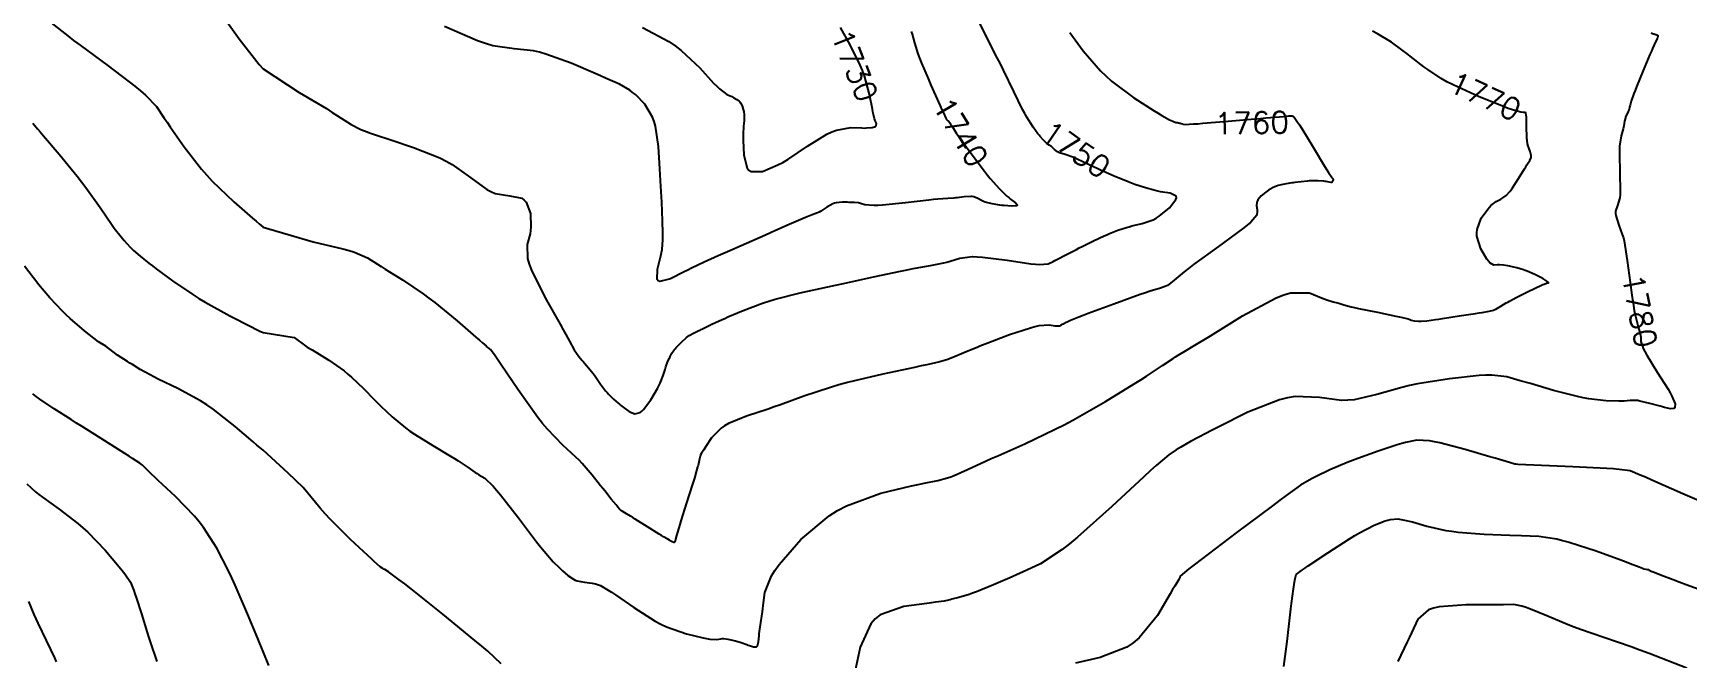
# Model space of a CAD drawing. Header units: metres. Extents: x 837477 to 838477, y 1189014 to 1191014.
# Drawn here: x 837959.8 to 838249.4, y 1189945.3 to 1190054.8 of the extents above; entities that cross this region are included whole.
import ezdxf

# ---------------------------------------------------------------- set-up
doc = ezdxf.new("R2010")
doc.units = ezdxf.units.M
doc.header["$LTSCALE"] = 0.3
doc.layers.add('COTAS 10', color=1, linetype='Continuous')
doc.styles.get("Standard").update_dxf_attribs({"font": 'simplex.shx'})

msp = doc.modelspace()

# ---------------------------------------------------------------- linework, layer by layer
at = {"layer": 'COTAS 10'}
for points, elevation in [([(837992.585, 1190058.308), (837995.826, 1190053.798), (837999.302, 1190049.31), (838000, 1190048.56), (838006.337, 1190044.437), (838011.11, 1190041.643), (838012.118, 1190040.937), (838013.023, 1190040.32), (838015.432, 1190038.824), (838017.008, 1190038.029), (838017.388, 1190037.854), (838017.744, 1190037.698), (838018.824, 1190037.295), (838020.538, 1190036.748), (838021.293, 1190036.5), (838022.17, 1190036.211), (838026.35, 1190034.821), (838030.909, 1190032.99), (838032.025, 1190032.422), (838033.077, 1190031.829), (838036.35, 1190029.47), (838039.141, 1190027.45), (838039.891, 1190027.071), (838040.63, 1190026.769), (838043.213, 1190026.333), (838045.291, 1190025.898), (838045.712, 1190025.599), (838046.065, 1190025.222), (838046.784, 1190023.213), (838046.87, 1190020.854), (838046.825, 1190020.256), (838046.751, 1190019.682), (838046.232, 1190017.811), (838046.276, 1190015.34), (838046.555, 1190014.389), (838046.951, 1190013.321), (838049.349, 1190008.498), (838051.974, 1190003.839), (838052.514, 1190002.874), (838052.973, 1190002.05), (838053.955, 1190000.249), (838054.095, 1190000), (838054.431, 1189999.404), (838054.57, 1189999.182), (838054.714, 1189998.966), (838055.26, 1189998.233), (838055.869, 1189997.497), (838056.052, 1189997.279), (838056.241, 1189997.056), (838056.975, 1189996.202), (838057.769, 1189995.227), (838057.996, 1189994.929), (838058.225, 1189994.617), (838059.08, 1189993.389), (838059.956, 1189992.189), (838060.199, 1189991.895), (838060.442, 1189991.618), (838061.322, 1189990.756), (838062.15, 1189990.051), (838062.36, 1189989.874), (838062.563, 1189989.704), (838063.227, 1189989.151), (838063.881, 1189988.697), (838064.077, 1189988.588), (838064.28, 1189988.488), (838065.067, 1189988.186), (838066, 1189988.409), (838066.295, 1189988.639), (838066.605, 1189988.943), (838067.859, 1189990.645), (838069.017, 1189992.618), (838069.266, 1189993.092), (838069.486, 1189993.533), (838070.023, 1189994.866), (838070.348, 1189995.911), (838070.434, 1189996.172), (838070.518, 1189996.42), (838070.806, 1189997.214), (838071.086, 1189997.885), (838071.165, 1189998.057), (838071.245, 1189998.222), (838071.537, 1189998.767), (838071.965, 1189999.364), (838072.13, 1189999.562), (838072.316, 1189999.774), (838072.53, 1190000), (838073.155, 1190000.659), (838074.098, 1190001.517), (838074.35, 1190001.712), (838074.597, 1190001.889), (838075.453, 1190002.374), (838076.265, 1190002.741), (838076.484, 1190002.843), (838076.701, 1190002.946), (838077.465, 1190003.321), (838078.188, 1190003.681), (838078.379, 1190003.774), (838078.566, 1190003.865), (838079.21, 1190004.173), (838080.32, 1190004.671), (838080.802, 1190004.882), (838081.358, 1190005.125), (838083.996, 1190006.268), (838087.433, 1190007.559), (838088.494, 1190007.895), (838089.602, 1190008.223), (838093.996, 1190009.329), (838098.821, 1190010.398), (838100.201, 1190010.701), (838101.599, 1190011.007), (838106.807, 1190012.14), (838111.584, 1190013.152), (838112.71, 1190013.381), (838113.752, 1190013.589), (838116.807, 1190014.157), (838119.115, 1190014.608), (838119.687, 1190014.742), (838120.229, 1190014.88), (838121.94, 1190015.41), (838124.135, 1190015.693), (838124.981, 1190015.675), (838125.931, 1190015.616), (838130.223, 1190015.053), (838134.345, 1190014.447), (838135.187, 1190014.36), (838135.9, 1190014.309), (838137.394, 1190014.415), (838138.266, 1190014.866), (838138.587, 1190015.031), (838138.941, 1190015.214), (838140.506, 1190016.021), (838142.332, 1190016.953), (838142.851, 1190017.214), (838143.376, 1190017.476), (838145.321, 1190018.437), (838147.186, 1190019.316), (838147.66, 1190019.527), (838148.117, 1190019.724), (838149.615, 1190020.321), (838151.106, 1190020.806), (838151.557, 1190020.934), (838152.026, 1190021.059), (838153.859, 1190021.485), (838155.775, 1190022.158), (838156.297, 1190022.438), (838156.814, 1190022.759), (838158.648, 1190024.255), (838159.769, 1190025.715), (838159.836, 1190026.011), (838159.798, 1190026.262), (838158.782, 1190026.78), (838157.081, 1190027.053), (838156.611, 1190027.149), (838156.141, 1190027.253), (838154.447, 1190027.706), (838152.578, 1190028.335), (838151.997, 1190028.551), (838151.39, 1190028.785), (838148.97, 1190029.782), (838146.583, 1190030.831), (838145.997, 1190031.098), (838145.443, 1190031.354), (838143.71, 1190032.195), (838142.271, 1190032.876), (838141.902, 1190033.031), (838141.546, 1190033.172), (838140.364, 1190033.563), (838139.414, 1190033.874), (838139.204, 1190033.966), (838139.016, 1190034.06), (838138.529, 1190034.418), (838138.181, 1190034.767), (838138.081, 1190034.856), (838137.979, 1190034.94), (838137.598, 1190035.216), (838137.196, 1190035.507), (838137.081, 1190035.601), (838136.964, 1190035.702), (838136.528, 1190036.114), (838135.985, 1190036.73), (838135.8, 1190036.959), (838135.601, 1190037.214), (838134.757, 1190038.345), (838133.668, 1190040.094), (838133.373, 1190040.631), (838133.314, 1190040.738), (838132.937, 1190041.452), (838131.387, 1190044.609), (838129.585, 1190048.339), (838129.05, 1190049.414), (838128.499, 1190050.507), (838126.378, 1190054.609), (838124.318, 1190058.796)], 1750), ([(837962.892, 1190056.629), (837965.803, 1190054.32), (837966.837, 1190053.532), (837967.971, 1190052.68), (837972.892, 1190049.065), (837977.571, 1190045.521), (837978.554, 1190044.712), (837979.4, 1190043.979), (837981.323, 1190041.957), (837982.702, 1190039.94), (837983.205, 1190039.21), (837983.761, 1190038.406), (837986.207, 1190034.884), (837989.235, 1190030.974), (837990.157, 1190029.926), (837991.116, 1190028.892), (837994.884, 1190025.281), (837998.147, 1190022.435), (837998.787, 1190021.882), (837999.313, 1190021.433), (838000, 1190020.874), (838008.79, 1190018.3), (838013.969, 1190017.056), (838015.072, 1190016.743), (838016.031, 1190016.444), (838018.3, 1190015.474), (838020.05, 1190014.345), (838020.682, 1190013.944), (838021.379, 1190013.506), (838024.429, 1190011.604), (838028.004, 1190009.195), (838029.032, 1190008.437), (838030.075, 1190007.64), (838033.981, 1190004.429), (838037.244, 1190001.607), (838037.882, 1190001.053), (838038.405, 1190000.599), (838039.091, 1190000)], 1760), ([(838113.409, 1190055.071), (838113.587, 1190054.615), (838114.013, 1190053.132), (838114.611, 1190051.166), (838114.898, 1190050.406), (838115.236, 1190049.553), (838116.384, 1190046.88), (838116.894, 1190045.691), (838118.505, 1190042.085), (838118.814, 1190041.393), (838119.063, 1190040.834), (838119.467, 1190039.923), (838119.487, 1190039.876), (838119.494, 1190039.861), (838119.502, 1190039.847), (838119.535, 1190039.789), (838119.584, 1190039.724), (838119.601, 1190039.705), (838119.621, 1190039.685), (838119.704, 1190039.607), (838119.805, 1190039.515), (838119.836, 1190039.487), (838119.868, 1190039.456), (838119.992, 1190039.335), (838120.17, 1190039.109), (838120.235, 1190039.013), (838120.308, 1190038.903), (838120.632, 1190038.383), (838121.385, 1190037.26), (838121.73, 1190036.77), (838122.133, 1190036.201), (838124.079, 1190033.498), (838126.233, 1190030.633), (838126.768, 1190029.962), (838127.275, 1190029.344), (838128.881, 1190027.553), (838130.18, 1190026.296), (838130.493, 1190026.015), (838130.785, 1190025.762), (838131.673, 1190025.088), (838132.029, 1190024.707), (838131.986, 1190024.638), (838131.883, 1190024.586), (838130.998, 1190024.532), (838129.698, 1190024.625), (838129.332, 1190024.666), (838128.964, 1190024.713), (838127.612, 1190024.936), (838126.395, 1190025.237), (838126.111, 1190025.333), (838125.85, 1190025.434), (838125.101, 1190025.848), (838124.371, 1190026.168), (838124.123, 1190026.212), (838123.855, 1190026.235), (838122.718, 1190026.156), (838121.505, 1190025.988), (838121.189, 1190025.955), (838120.88, 1190025.929), (838119.836, 1190025.884), (838118.1, 1190025.765), (838117.356, 1190025.691), (838116.498, 1190025.6), (838112.446, 1190025.126), (838108.437, 1190024.712), (838107.605, 1190024.659), (838106.895, 1190024.633), (838105.334, 1190024.761), (838104.585, 1190025.006), (838104.386, 1190025.053), (838104.19, 1190025.092), (838103.511, 1190025.159), (838102.779, 1190025.178), (838102.549, 1190025.186), (838102.307, 1190025.196), (838101.337, 1190025.242), (838100.286, 1190025.134), (838099.994, 1190025.047), (838099.701, 1190024.935), (838098.638, 1190024.324), (838097.604, 1190023.648), (838097.329, 1190023.495), (838097.059, 1190023.357), (838096.126, 1190022.981), (838094.961, 1190022.556), (838094.545, 1190022.386), (838094.089, 1190022.194), (838092.102, 1190021.313), (838089.585, 1190020.181), (838088.794, 1190019.83), (838087.961, 1190019.464), (838084.614, 1190018.009), (838081.281, 1190016.555), (838080.458, 1190016.189), (838079.677, 1190015.839), (838077.216, 1190014.71), (838074.98, 1190013.644), (838074.342, 1190013.334), (838073.695, 1190013.017), (838071.288, 1190011.819), (838069.448, 1190011.323), (838069.158, 1190011.449), (838068.964, 1190011.688), (838069.054, 1190013.503), (838069.629, 1190015.848), (838069.739, 1190016.421), (838069.828, 1190016.962), (838069.974, 1190018.642), (838069.946, 1190020.543), (838069.926, 1190021.222), (838069.9, 1190021.969), (838069.762, 1190025.22), (838069.573, 1190028.956), (838069.514, 1190030.008), (838069.453, 1190031.068), (838069.212, 1190034.963), (838068.688, 1190038.5), (838068.449, 1190039.336), (838068.17, 1190040.109), (838066.822, 1190042.381), (838065.159, 1190044.048), (838064.681, 1190044.441), (838064.196, 1190044.803), (838062.381, 1190045.86), (838059.952, 1190046.948), (838059.08, 1190047.33), (838058.121, 1190047.746), (838053.938, 1190049.541), (838049.516, 1190051.156), (838048.407, 1190051.459), (838047.348, 1190051.7), (838043.938, 1190052.049), (838040.193, 1190052.618), (838038.922, 1190052.997), (838037.55, 1190053.472), (838031.749, 1190055.987)], 1740), ([(838066.429, 1190055.826), (838071.026, 1190053.324), (838072.144, 1190052.569), (838073.194, 1190051.786), (838076.429, 1190048.733), (838078.859, 1190046.053), (838079.402, 1190045.507), (838079.889, 1190045.044), (838081.179, 1190044.079), (838082.011, 1190043.695), (838082.208, 1190043.599), (838082.392, 1190043.508), (838082.936, 1190043.217), (838083.349, 1190042.884), (838083.45, 1190042.766), (838083.544, 1190042.636), (838083.835, 1190042.076), (838084.043, 1190041.453), (838084.086, 1190041.285), (838084.122, 1190041.118), (838084.196, 1190040.529), (838084.199, 1190039.87), (838084.189, 1190039.66), (838084.174, 1190039.437), (838084.084, 1190038.529), (838084.016, 1190037.15), (838084.016, 1190036.63), (838084.023, 1190036.049), (838084.114, 1190033.454), (838084.707, 1190031.202), (838085.031, 1190030.837), (838085.425, 1190030.585), (838087.422, 1190030.61), (838090.116, 1190031.745), (838090.948, 1190032.192), (838091.818, 1190032.697), (838095.274, 1190035.002), (838098.688, 1190037.136), (838099.531, 1190037.533), (838100.331, 1190037.846), (838102.852, 1190038.278), (838104.788, 1190038.208), (838105.22, 1190038.205), (838105.605, 1190038.21), (838106.62, 1190038.286), (838107.168, 1190038.467), (838107.259, 1190038.538), (838107.325, 1190038.618), (838107.343, 1190038.983), (838107.202, 1190039.367), (838107.166, 1190039.459), (838107.132, 1190039.545), (838107.023, 1190039.806), (838106.827, 1190040.598), (838106.738, 1190041.019), (838106.634, 1190041.528), (838106.135, 1190044.094), (838105.255, 1190047.337), (838104.911, 1190048.272), (838104.524, 1190049.223), (838102.764, 1190052.792), (838101.083, 1190055.826)], 1730), ([(837959.71, 1190039.048), (837960.551, 1190038.04), (837961, 1190037.507), (837961.544, 1190036.865), (837964.291, 1190033.629), (837967.436, 1190029.793), (837968.231, 1190028.771), (837968.992, 1190027.768), (837971.467, 1190024.291), (837973.484, 1190021.357), (837973.958, 1190020.695), (837974.395, 1190020.099), (837975.664, 1190018.489), (837976.723, 1190017.35), (837977.027, 1190017.05), (837977.335, 1190016.757), (837978.489, 1190015.756), (837980.081, 1190014.512), (837980.666, 1190014.067), (837981.314, 1190013.577), (837984.176, 1190011.443), (837987.699, 1190009.032), (837988.764, 1190008.368), (837989.867, 1190007.706), (837994.176, 1190005.327), (837997.977, 1190003.379), (837998.761, 1190002.989), (837999.428, 1190002.662), (838000, 1190002.407), (838005.45, 1190001.552), (838007.512, 1190000), (838007.745, 1189999.87), (838008.565, 1189999.397), (838011.487, 1189997.589), (838014.181, 1189995.676), (838014.858, 1189995.138), (838015.504, 1189994.597), (838017.589, 1189992.609), (838019.507, 1189990.622), (838020.049, 1189990.08), (838020.595, 1189989.541), (838022.606, 1189987.627), (838024.939, 1189985.706), (838025.688, 1189985.164), (838026.482, 1189984.617), (838029.724, 1189982.606), (838032.821, 1189980.778), (838033.524, 1189980.348), (838034.16, 1189979.949), (838035.902, 1189978.784), (838037.138, 1189977.915), (838037.456, 1189977.704), (838037.763, 1189977.505), (838038.784, 1189976.895), (838040.269, 1189975.508), (838040.868, 1189974.82), (838041.549, 1189974.001), (838044.687, 1189969.945), (838047.858, 1189965.773), (838048.559, 1189964.881), (838049.183, 1189964.103), (838050.8, 1189962.244), (838051.867, 1189961.198), (838052.145, 1189960.932), (838052.416, 1189960.677), (838053.33, 1189959.844), (838054.307, 1189959.206), (838054.617, 1189959.073), (838054.945, 1189958.96), (838056.272, 1189958.712), (838057.574, 1189958.547), (838057.886, 1189958.487), (838058.177, 1189958.421), (838059.055, 1189958.128), (838060.398, 1189957.331), (838060.983, 1189956.946), (838061.66, 1189956.491), (838064.877, 1189954.256), (838068.619, 1189951.906), (838069.627, 1189951.379), (838070.624, 1189950.905), (838074.125, 1189949.638), (838077.018, 1189948.935), (838077.632, 1189948.815), (838078.164, 1189948.729), (838079.41, 1189948.69), (838080.139, 1189948.805), (838080.345, 1189948.815), (838080.554, 1189948.817), (838081.323, 1189948.747), (838082.16, 1189948.571), (838082.411, 1189948.506), (838082.671, 1189948.435), (838083.681, 1189948.116), (838084.658, 1189947.781), (838084.897, 1189947.697), (838085.123, 1189947.619), (838085.826, 1189947.37), (838086.332, 1189947.369), (838086.434, 1189947.447), (838086.52, 1189947.558), (838086.691, 1189948.242), (838086.795, 1189949.31), (838086.839, 1189949.663), (838086.889, 1189950.042), (838087.122, 1189951.617), (838087.397, 1189953.488), (838087.474, 1189954.052), (838087.55, 1189954.637), (838087.826, 1189956.918), (838088.955, 1189959.803), (838089.569, 1189960.769), (838090.314, 1189961.806), (838094.09, 1189966.156), (838099.055, 1189970.333), (838100.549, 1189971.261), (838102.095, 1189972.091), (838108.107, 1189974.263), (838113.503, 1189975.54), (838114.66, 1189975.805), (838115.672, 1189976.032), (838118.107, 1189976.53), (838119.805, 1189976.971), (838120.352, 1189977.161), (838120.932, 1189977.381), (838123.301, 1189978.423), (838126.408, 1189979.866), (838127.452, 1189980.339), (838128.576, 1189980.844), (838133.301, 1189982.932), (838138.656, 1189985.465), (838140.177, 1189986.25), (838141.715, 1189987.071), (838147.407, 1189990.339), (838152.47, 1189993.433), (838153.611, 1189994.144), (838154.639, 1189994.791), (838157.407, 1189996.605), (838159.258, 1189997.856), (838159.707, 1189998.149), (838160.129, 1189998.418), (838161.422, 1189999.198), (838162.761, 1190000), (838163.633, 1190000.522), (838164.634, 1190001.134), (838165.802, 1190001.853), (838171.422, 1190005.339), (838177.303, 1190008.497), (838178.635, 1190009.009), (838179.839, 1190009.365), (838183.119, 1190009.344), (838185.244, 1190008.468), (838185.72, 1190008.285), (838186.147, 1190008.128), (838187.284, 1190007.777), (838188.067, 1190007.583), (838188.271, 1190007.526), (838188.469, 1190007.468), (838189.139, 1190007.242), (838190.426, 1190006.9), (838191.013, 1190006.767), (838191.701, 1190006.617), (838195.018, 1190005.941), (838198.255, 1190005.287), (838198.893, 1190005.151), (838199.418, 1190005.036), (838200.379, 1190004.784), (838200.687, 1190004.661), (838200.8, 1190004.627), (838200.926, 1190004.593), (838201.48, 1190004.468), (838202.202, 1190004.393), (838202.433, 1190004.39), (838202.678, 1190004.394), (838203.676, 1190004.473), (838205.208, 1190004.68), (838205.79, 1190004.764), (838206.441, 1190004.86), (838209.36, 1190005.307), (838212.208, 1190005.751), (838212.813, 1190005.845), (838213.339, 1190005.927), (838214.578, 1190006.122), (838215.328, 1190006.326), (838215.546, 1190006.413), (838215.768, 1190006.515), (838216.607, 1190006.995), (838217.549, 1190007.575), (838217.835, 1190007.74), (838218.134, 1190007.906), (838219.304, 1190008.521), (838220.571, 1190009.155), (838220.93, 1190009.332), (838221.292, 1190009.511), (838222.63, 1190010.164), (838223.76, 1190010.701), (838223.991, 1190010.807), (838224.186, 1190010.893), (838224.597, 1190011.049), (838224.759, 1190011.077), (838224.798, 1190011.083), (838224.834, 1190011.089), (838224.943, 1190011.105), (838224.959, 1190011.159), (838224.937, 1190011.19), (838224.903, 1190011.227), (838224.682, 1190011.418), (838224.177, 1190011.733), (838223.963, 1190011.849), (838223.718, 1190011.977), (838222.563, 1190012.544), (838221.249, 1190013.12), (838220.903, 1190013.254), (838220.565, 1190013.377), (838219.408, 1190013.729), (838218.378, 1190013.969), (838218.12, 1190014.021), (838217.874, 1190014.067), (838217.084, 1190014.185), (838216.391, 1190014.237), (838216.206, 1190014.243), (838216.025, 1190014.245), (838215.397, 1190014.221), (838214.682, 1190014.629), (838214.446, 1190014.904), (838214.193, 1190015.249), (838213.142, 1190017.079), (838212.446, 1190019.288), (838212.417, 1190019.872), (838212.458, 1190020.444), (838213.198, 1190022.408), (838214.331, 1190024.005), (838214.621, 1190024.345), (838214.9, 1190024.64), (838215.821, 1190025.336), (838216.608, 1190025.744), (838216.802, 1190025.857), (838216.986, 1190025.971), (838217.566, 1190026.382), (838218.211, 1190027.095), (838218.436, 1190027.398), (838218.681, 1190027.748), (838219.735, 1190029.394), (838220.758, 1190031.058), (838220.983, 1190031.418), (838221.184, 1190031.736), (838221.702, 1190032.52), (838221.928, 1190033.067), (838221.945, 1190033.235), (838221.942, 1190033.409), (838221.766, 1190034.099), (838221.505, 1190034.753), (838221.449, 1190034.906), (838221.399, 1190035.046), (838221.275, 1190035.45), (838221.206, 1190036.082), (838221.191, 1190036.366), (838221.178, 1190036.698), (838221.142, 1190038.291), (838221.103, 1190039.839), (838221.088, 1190040.142), (838221.07, 1190040.392), (838220.989, 1190040.837), (838220.798, 1190040.913), (838220.712, 1190040.928), (838220.61, 1190040.941), (838220.122, 1190040.967), (838218.653, 1190041.387), (838217.933, 1190041.647), (838217.078, 1190041.97), (838212.858, 1190043.66), (838208.266, 1190045.741), (838207.176, 1190046.311), (838206.165, 1190046.878), (838203.86, 1190048.439), (838203.169, 1190048.905), (838200.785, 1190050.787), (838200.16, 1190051.263), (838199.549, 1190051.719), (838197.469, 1190053.204), (838195.012, 1190054.684), (838194.164, 1190055.137)], 1770), ([(838141.21, 1190054.903), (838143.502, 1190051.738), (838146.537, 1190048.22), (838147.48, 1190047.312), (838148.468, 1190046.434), (838152.409, 1190043.502), (838155.944, 1190041.24), (838156.676, 1190040.784), (838157.3, 1190040.402), (838158.665, 1190039.634), (838159.221, 1190039.398), (838159.337, 1190039.35), (838159.435, 1190039.31), (838159.651, 1190039.228), (838159.759, 1190039.199), (838159.79, 1190039.193), (838159.82, 1190039.187), (838159.933, 1190039.169), (838160.054, 1190039.151), (838160.089, 1190039.145), (838160.126, 1190039.138), (838160.268, 1190039.11), (838160.421, 1190039.07), (838160.465, 1190039.057), (838160.51, 1190039.042), (838160.68, 1190038.98), (838160.905, 1190038.917), (838160.985, 1190038.902), (838161.073, 1190038.888), (838161.456, 1190038.845), (838162.061, 1190038.873), (838162.86, 1190038.909), (838163.591, 1190038.961), (838164.471, 1190039.029), (838168.887, 1190039.4), (838173.544, 1190039.807), (838174.575, 1190039.898), (838175.494, 1190039.979), (838177.882, 1190040.191), (838179.236, 1190040.303), (838179.504, 1190040.32), (838179.724, 1190040.332), (838180.132, 1190040.324), (838180.245, 1190040.266), (838180.279, 1190040.246), (838180.315, 1190040.224), (838180.457, 1190040.132), (838181.057, 1190039.256), (838181.38, 1190038.74), (838181.773, 1190038.106), (838183.765, 1190034.828), (838185.762, 1190031.547), (838186.159, 1190030.911), (838186.488, 1190030.392), (838187.111, 1190029.502), (838187.236, 1190029.341), (838187.251, 1190029.281), (838187.257, 1190029.216), (838187.207, 1190028.926), (838187.05, 1190028.691), (838186.988, 1190028.659), (838186.919, 1190028.642), (838186.604, 1190028.703), (838186.075, 1190028.836), (838185.872, 1190028.865), (838185.643, 1190028.891), (838184.61, 1190028.953), (838183.43, 1190028.955), (838183.108, 1190028.942), (838182.789, 1190028.924), (838181.658, 1190028.807), (838180.581, 1190028.658), (838180.298, 1190028.619), (838180.02, 1190028.58), (838179.069, 1190028.446), (838178.165, 1190028.263), (838177.918, 1190028.194), (838177.671, 1190028.116), (838176.791, 1190027.766), (838175.94, 1190027.301), (838175.712, 1190027.15), (838175.488, 1190026.99), (838174.707, 1190026.333), (838174.12, 1190025.624), (838174.019, 1190025.432), (838173.944, 1190025.242), (838173.892, 1190024.568), (838173.973, 1190023.917), (838173.981, 1190023.74), (838173.983, 1190023.566), (838173.939, 1190022.949), (838172.856, 1190021.737), (838172.203, 1190021.186), (838171.398, 1190020.542), (838167.212, 1190017.441), (838162.864, 1190014.284), (838161.956, 1190013.605), (838161.176, 1190013.011), (838159.428, 1190011.57), (838158.515, 1190010.818), (838158.261, 1190010.658), (838158.007, 1190010.519), (838157.088, 1190010.189), (838155.274, 1190009.642), (838154.457, 1190009.365), (838153.503, 1190009.033), (838148.919, 1190007.384), (838144.419, 1190005.727), (838143.519, 1190005.39), (838142.768, 1190005.106), (838141.305, 1190004.522), (838140.828, 1190004.287), (838140.699, 1190004.222), (838140.572, 1190004.158), (838140.124, 1190003.93), (838139.74, 1190003.732), (838139.653, 1190003.687), (838139.575, 1190003.646), (838139.361, 1190003.536), (838138.994, 1190003.51), (838138.82, 1190003.522), (838138.613, 1190003.544), (838137.602, 1190003.692), (838135.793, 1190003.554), (838135.083, 1190003.394), (838134.282, 1190003.182), (838130.637, 1190001.977), (838126.829, 1190000.551), (838125.926, 1190000.2), (838125.423, 1190000), (838125.089, 1189999.867), (838122.614, 1189998.823), (838120.731, 1189998.026), (838120.268, 1189997.849), (838119.83, 1189997.691), (838118.458, 1189997.281), (838116.191, 1189996.772), (838115.188, 1189996.552), (838114.022, 1189996.298), (838108.458, 1189995.094), (838102.308, 1189993.638), (838100.772, 1189993.225), (838099.309, 1189992.808), (838094.631, 1189991.266), (838090.539, 1189989.775), (838089.446, 1189989.389), (838088.371, 1189989.016), (838084.631, 1189987.767), (838081.483, 1189986.474), (838080.781, 1189986.072), (838080.153, 1189985.652), (838078.495, 1189983.976), (838077.509, 1189982.472), (838077.304, 1189982.159), (838077.129, 1189981.892), (838076.744, 1189981.3), (838076.57, 1189980.969), (838076.528, 1189980.865), (838076.489, 1189980.756), (838076.373, 1189980.318), (838076.193, 1189979.447), (838076.119, 1189979.135), (838076.087, 1189979.012), (838076.051, 1189978.874), (838075.882, 1189978.243), (838075.489, 1189976.93), (838075.312, 1189976.361), (838075.105, 1189975.703), (838074.111, 1189972.585), (838073.12, 1189969.462), (838072.914, 1189968.801), (838072.738, 1189968.227), (838072.353, 1189966.891), (838072.194, 1189966.25), (838072.16, 1189966.114), (838072.132, 1189965.997), (838072.067, 1189965.726), (838071.975, 1189965.642), (838071.928, 1189965.643), (838071.873, 1189965.655), (838071.598, 1189965.783), (838071.275, 1189965.968), (838071.189, 1189966.015), (838071.104, 1189966.061), (838070.811, 1189966.213), (838070.095, 1189966.632), (838069.744, 1189966.846), (838069.326, 1189967.103), (838067.268, 1189968.387), (838065.148, 1189969.713), (838064.692, 1189969.996), (838064.293, 1189970.243), (838063.324, 1189970.831), (838062.82, 1189971.141), (838062.713, 1189971.213), (838062.62, 1189971.278), (838062.405, 1189971.462), (838062.105, 1189971.824), (838061.96, 1189972.002), (838061.787, 1189972.213), (838060.938, 1189973.257), (838059.804, 1189974.665), (838059.453, 1189975.107), (838059.084, 1189975.571), (838057.618, 1189977.434), (838055.868, 1189979.464), (838055.322, 1189980.033), (838054.748, 1189980.605), (838052.453, 1189982.697), (838049.753, 1189985.463), (838048.924, 1189986.46), (838048.06, 1189987.558), (838044.649, 1189992.357), (838041.688, 1189996.762), (838041.108, 1189997.611), (838040.633, 1189998.299), (838039.785, 1189999.445), (838039.613, 1189999.556), (838039.565, 1189999.592), (838039.516, 1189999.63), (838039.337, 1189999.785), (838039.057, 1190000)], 1760), ([(838242.909, 1190054.879), (838243.186, 1190054.766), (838243.42, 1190054.673), (838243.905, 1190054.512), (838244.065, 1190054.459), (838244.093, 1190054.434), (838244.114, 1190054.405), (838244.13, 1190054.265), (838244.047, 1190054.012), (838244.006, 1190053.911), (838243.956, 1190053.798), (838243.707, 1190053.278), (838243.188, 1190052.137), (838242.968, 1190051.633), (838242.715, 1190051.047), (838241.525, 1190048.246), (838240.35, 1190045.399), (838240.107, 1190044.783), (838239.899, 1190044.242), (838239.442, 1190042.908), (838239.249, 1190042.181), (838239.207, 1190042.022), (838239.17, 1190041.882), (838239.078, 1190041.526), (838238.984, 1190041.257), (838238.947, 1190041.171), (838238.904, 1190041.08), (838238.709, 1190040.709), (838238.506, 1190040.259), (838238.46, 1190040.118), (838238.417, 1190039.971), (838238.296, 1190039.38), (838238.145, 1190038.605), (838238.082, 1190038.341), (838238.012, 1190038.056), (838237.682, 1190036.849), (838237.413, 1190035.038), (838237.38, 1190034.373), (838237.365, 1190033.636), (838237.459, 1190030.382), (838237.52, 1190027.237), (838237.483, 1190026.57), (838237.424, 1190025.99), (838237.016, 1190024.63), (838236.713, 1190023.623), (838236.719, 1190023.265), (838236.765, 1190022.873), (838237.257, 1190021.175), (838237.858, 1190019.589), (838237.972, 1190019.269), (838238.064, 1190019), (838238.209, 1190018.456), (838238.745, 1190015.012), (838239.243, 1190011.181), (838239.565, 1190008.924), (838239.817, 1190007.155), (838239.969, 1190006.265), (838240.118, 1190005.473), (838240.633, 1190003.428), (838241.015, 1190002.17), (838241.08, 1190001.875), (838241.127, 1190001.603), (838241.152, 1190000.815), (838241.411, 1190000), (838241.535, 1189999.608), (838241.808, 1189999.074), (838242.153, 1189998.452), (838244.002, 1189995.479), (838245.896, 1189992.472), (838246.269, 1189991.828), (838246.576, 1189991.265), (838247.14, 1189989.913), (838247.094, 1189989.284), (838247.017, 1189989.176), (838246.912, 1189989.098), (838246.3, 1189989.058), (838245.268, 1189989.291), (838244.899, 1189989.385), (838244.493, 1189989.492), (838242.724, 1189989.985), (838240.975, 1189990.416), (838240.582, 1189990.485), (838240.227, 1189990.531), (838239.276, 1189990.515), (838238.203, 1189990.406), (838237.772, 1189990.394), (838237.283, 1189990.391), (838235.036, 1189990.443), (838232.029, 1189990.789), (838231.062, 1189990.969), (838230.035, 1189991.187), (838225.842, 1189992.28), (838221.805, 1189993.456), (838220.033, 1189993.972), (838217.668, 1189994.659), (838215.024, 1189994.93), (838214.003, 1189994.913), (838212.856, 1189994.856), (838207.668, 1189994.318), (838202.056, 1189993.408), (838200.641, 1189993.116), (838199.287, 1189992.807), (838194.897, 1189991.547), (838190.933, 1189990.63), (838189.846, 1189990.537), (838188.764, 1189990.514), (838184.897, 1189991.013), (838180.636, 1189991.2), (838179.306, 1189990.98), (838177.91, 1189990.642), (838172.326, 1189988.442), (838167.137, 1189985.855), (838165.99, 1189985.272), (838164.968, 1189984.748), (838162.326, 1189983.341), (838160.636, 1189982.359), (838160.214, 1189982.104), (838159.813, 1189981.855), (838158.531, 1189981.015), (838156.297, 1189979.139), (838155.296, 1189978.238), (838154.129, 1189977.171), (838148.531, 1189971.937), (838142.55, 1189966.562), (838141.141, 1189965.406), (838139.839, 1189964.394), (838136.032, 1189961.937), (838132.882, 1189960.444), (838131.994, 1189960.039), (838131.1, 1189959.637), (838127.815, 1189958.217), (838124.866, 1189957.027), (838124.183, 1189956.771), (838123.558, 1189956.546), (838121.783, 1189955.999), (838120.535, 1189955.702), (838120.241, 1189955.634), (838119.971, 1189955.573), (838119.182, 1189955.407), (838117.712, 1189955.187), (838117.011, 1189955.092), (838116.183, 1189954.983), (838112.132, 1189954.463), (838107.994, 1189952.991), (838107.112, 1189952.281), (838106.343, 1189951.439), (838104.517, 1189947.304), (838103.638, 1189943.215)], 1780), ([(838041.69, 1189944.387), (838039.313, 1189946.618), (838038.282, 1189947.507), (838037.09, 1189948.514), (838031.439, 1189953.128), (838025.904, 1189957.535), (838024.786, 1189958.41), (838023.847, 1189959.136), (838021.951, 1189960.513), (838021.29, 1189960.893), (838021.129, 1189960.991), (838020.978, 1189961.086), (838020.513, 1189961.4), (838019.47, 1189962.312), (838018.954, 1189962.784), (838018.34, 1189963.351), (838015.302, 1189966.189), (838011.796, 1189969.691), (838010.885, 1189970.675), (838010.002, 1189971.667), (838007.03, 1189975.302), (838004.403, 1189977.771), (838000, 1189981.836), (837999.455, 1189982.255), (837998.916, 1189982.702), (837998.274, 1189983.243), (837995.109, 1189985.967), (837991.245, 1189989.01), (837990.164, 1189989.751), (837989.077, 1189990.448), (837985.109, 1189992.599), (837981.656, 1189994.247), (837980.893, 1189994.627), (837980.214, 1189994.974), (837978.462, 1189995.952), (837977.122, 1189996.8), (837976.703, 1189997.066), (837976.262, 1189997.345), (837974.499, 1189998.462), (837972.469, 1190000), (837971.209, 1190000.763), (837968.735, 1190002.698), (837966.219, 1190004.874), (837965.557, 1190005.498), (837964.91, 1190006.132), (837962.698, 1190008.502), (837960.727, 1190010.828), (837960.231, 1190011.436), (837959.756, 1190012.027), (837958.224, 1190014.028)], 1780), ([(838000.984, 1189944.111), (838000, 1189946.597), (837999.728, 1189947.279), (837999.44, 1189947.984), (837999.089, 1189948.841), (837997.298, 1189953.19), (837995.133, 1189958.195), (837994.546, 1189959.465), (837993.965, 1189960.684), (837991.912, 1189964.669), (837989.575, 1189968.277), (837988.814, 1189969.259), (837988.004, 1189970.234), (837984.669, 1189973.693), (837981.658, 1189976.515), (837981.053, 1189977.088), (837980.547, 1189977.572), (837979.543, 1189978.566), (837979.152, 1189978.964), (837979.032, 1189979.07), (837978.907, 1189979.175), (837978.414, 1189979.543), (837977.158, 1189980.358), (837976.552, 1189980.745), (837975.834, 1189981.202), (837972.309, 1189983.437), (837968.359, 1189985.936), (837967.374, 1189986.56), (837966.435, 1189987.154), (837963.437, 1189989.053), (837960.933, 1189990.758), (837960.306, 1189991.229), (837959.707, 1189991.701)], 1790), ([(838254.078, 1189971.752), (838248.485, 1189974.157), (838243.025, 1189976.583), (838241.932, 1189977.065), (838241.021, 1189977.464), (838239.244, 1189978.216), (838237.351, 1189978.448), (838236.367, 1189978.518), (838235.183, 1189978.591), (838229.244, 1189978.879), (838219.649, 1189979.283), (838219.25, 1189979.346), (838219.096, 1189979.382), (838218.923, 1189979.425), (838218.14, 1189979.649), (838216.402, 1189980.163), (838215.627, 1189980.39), (838214.724, 1189980.654), (838210.402, 1189981.911), (838205.965, 1189983.076), (838204.99, 1189983.281), (838204.124, 1189983.436), (838201.911, 1189983.569), (838199.968, 1189983.155), (838199.271, 1189982.964), (838198.507, 1189982.74), (838195.174, 1189981.658), (838191.578, 1189980.361), (838190.646, 1189980.003), (838189.743, 1189979.645), (838186.714, 1189978.354), (838184.188, 1189977.159), (838183.603, 1189976.861), (838183.066, 1189976.578), (838181.539, 1189975.674), (838179.079, 1189973.899), (838177.955, 1189973.067), (838176.638, 1189972.088), (838170.28, 1189967.319), (838164.154, 1189962.671), (838162.983, 1189961.767), (838162.04, 1189961.029), (838160.531, 1189959.749), (838160.474, 1189959.538), (838160.447, 1189959.475), (838160.414, 1189959.409), (838160.251, 1189959.154), (838159.558, 1189958.031), (838159.191, 1189957.418), (838158.747, 1189956.673), (838156.512, 1189952.894), (838153.316, 1189948.945), (838152.268, 1189948.094), (838151.148, 1189947.348), (838146.512, 1189945.529), (838142.19, 1189944.524)], 1790), ([(837958.683, 1189975.892), (837960.17, 1189974.515), (837960.743, 1189974.056), (837961.385, 1189973.562), (837964.288, 1189971.496), (837967.567, 1189969), (837968.448, 1189968.234), (837969.316, 1189967.436), (837972.351, 1189964.288), (837974.828, 1189961.389), (837975.344, 1189960.749), (837975.786, 1189960.179), (837976.771, 1189958.708), (837977.375, 1189957.243), (837977.578, 1189956.678), (837977.795, 1189956.043), (837978.708, 1189953.171), (837979.735, 1189949.872), (837980.025, 1189948.967), (837980.316, 1189948.067), (837981.39, 1189944.845)], 1800), ([(838178.641, 1189943.953), (838179.22, 1189948.345), (838179.764, 1189952.984), (838179.891, 1189954.03), (838180.008, 1189954.972), (838180.344, 1189957.512), (838180.582, 1189959.038), (838180.637, 1189959.34), (838180.686, 1189959.59), (838180.824, 1189960.059), (838181.735, 1189960.718), (838182.272, 1189961.087), (838182.932, 1189961.538), (838186.344, 1189963.843), (838190.15, 1189966.311), (838191.06, 1189966.865), (838191.906, 1189967.363), (838194.439, 1189968.691), (838196.366, 1189969.442), (838196.829, 1189969.576), (838197.263, 1189969.678), (838198.576, 1189969.777), (838200.039, 1189969.516), (838200.568, 1189969.39), (838201.15, 1189969.242), (838203.696, 1189968.514), (838206.991, 1189967.768), (838208.045, 1189967.608), (838209.16, 1189967.468), (838213.696, 1189967.131), (838218.172, 1189966.945), (838220.253, 1189966.858), (838223.296, 1189966.73), (838226.399, 1189966.272), (838227.443, 1189966.021), (838228.568, 1189965.716), (838233.296, 1189964.17), (838237.645, 1189962.589), (838238.531, 1189962.262), (838239.278, 1189961.984), (838240.827, 1189961.38), (838241.404, 1189961.143), (838241.538, 1189961.096), (838241.662, 1189961.057), (838242.018, 1189960.983), (838242.281, 1189960.942), (838242.346, 1189960.924), (838242.408, 1189960.903), (838242.604, 1189960.805), (838242.813, 1189960.684), (838242.884, 1189960.65), (838242.961, 1189960.615), (838243.283, 1189960.485), (838243.724, 1189960.318), (838243.876, 1189960.259), (838244.04, 1189960.195), (838244.739, 1189959.921), (838246.801, 1189959.148), (838247.825, 1189958.77), (838249.046, 1189958.322), (838255.09, 1189956.11)], 1800), ([(837963.864, 1189944.763), (837963.547, 1189945.477), (837962.116, 1189948.472), (837960.628, 1189951.546), (837960.275, 1189952.31), (837959.948, 1189953.035), (837958.984, 1189955.34)], 1810), ([(838249.179, 1189943.656), (838242.577, 1189946.219), (838240.956, 1189946.822), (838239.425, 1189947.38), (838234.646, 1189949.01), (838230.561, 1189950.399), (838229.469, 1189950.805), (838228.393, 1189951.22), (838224.646, 1189952.794), (838221.552, 1189954.091), (838220.888, 1189954.331), (838220.307, 1189954.52), (838218.906, 1189954.771), (838217.106, 1189954.717), (838216.274, 1189954.713), (838215.297, 1189954.713), (838210.564, 1189954.752), (838205.814, 1189954.408), (838204.826, 1189954.166), (838203.98, 1189953.861), (838202.105, 1189952.232), (838200.99, 1189949.851), (838200.623, 1189949.073), (838200.23, 1189948.242), (838198.599, 1189944.812)], 1810)]:
    msp.add_lwpolyline(points, dxfattribs=dict(at, elevation=elevation))

# ---------------------------------------------------------------- texts
at = {"layer": 'COTAS 10', "char_height": 3.8, "attachment_point": 7}
for s, insert, rotation in [('1730', (838099.306, 1190054.47, 1730), 292.18835), ('1770', (838207.174, 1190044.791, 1770), 334.94258), ('1740', (838117.07, 1190042.083, 1740), 301.22863), ('1750', (838135.85, 1190036.594, 1750), 325.18001), ('1760', (838166.555, 1190037.064, 1760), 1.15504), ('1780', (838237.812, 1190012.263, 1780), 280.88205)]:
    msp.add_mtext(s, dxfattribs=dict(at, insert=insert, rotation=rotation))

doc.saveas('drawing.dxf')
